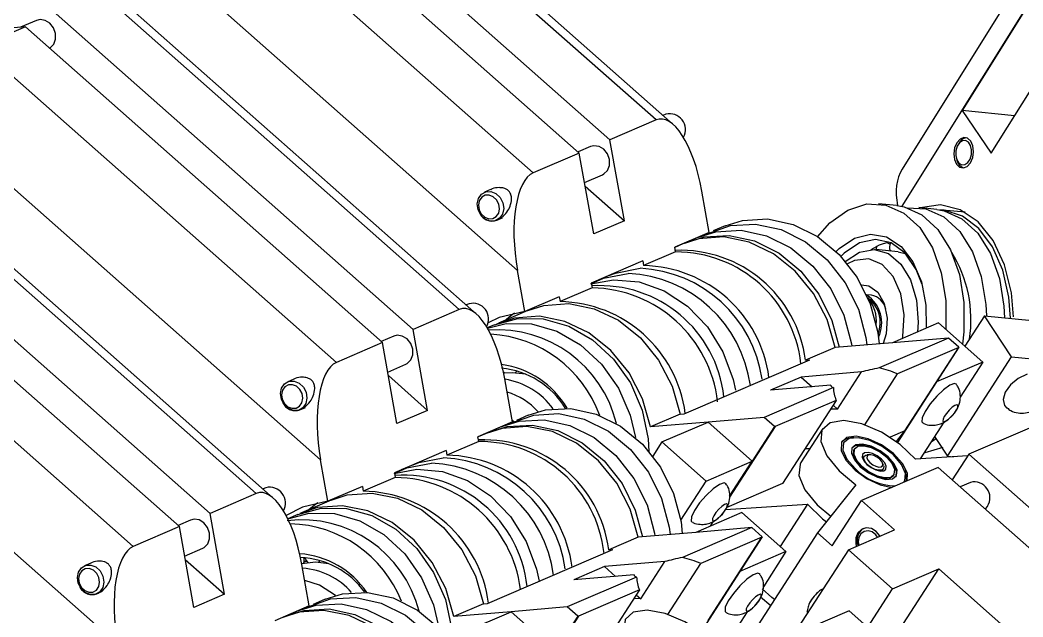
# Paper-space layout 'Sheet2' of a CAD drawing. Header units: inches. Extents: x 0 to 46.6, y 0 to 32.9.
# Drawn here: x 12.49 to 19.65, y 14.35 to 18.62 of the extents above; entities that cross this region are included whole.
import ezdxf

# ---------------------------------------------------------------- set-up
doc = ezdxf.new("R2010")
doc.units = ezdxf.units.IN
doc.header["$MEASUREMENT"] = 0

psp = doc.layouts.new('Sheet2')

# ---------------------------------------------------------------- linework, layer by layer
at = {"color": 7, "linetype": 'Continuous', "lineweight": 25}
for p, q in [((17.0339, 17.9009), (14.4826, 20.1569)), ((17.1564, 17.8688), (14.5226, 20.1979)), ((16.7045, 17.7592), (14.1532, 20.0152)), ((16.485, 17.6647), (13.9337, 19.9208)), ((13.6043, 19.779), (16.1556, 17.523)), ((16.0432, 16.826), (12.8604, 19.6405)), ((15.7508, 16.514), (13.1169, 18.8431)), ((15.6282, 16.5461), (13.0769, 18.8022)), ((15.2988, 16.4044), (12.7475, 18.6604)), ((19.5088, 18.6986), (18.7907, 17.5491)), ((19.6538, 18.6623), (19.2199, 17.9677)), ((19.4279, 17.6643), (20.0326, 18.6322)), ((12.528, 18.566), (12.0246, 18.5237)), ((12.528, 18.566), (12.1986, 18.4243)), ((12.6084, 18.6122), (12.4944, 18.5632)), ((15.0793, 16.3099), (12.528, 18.566)), ((12.1986, 18.4243), (14.7499, 16.1682)), ((14.6375, 15.4712), (11.4547, 18.2857)), ((17.1034, 17.9424), (17.0831, 17.9337)), ((19.2199, 17.9677), (19.4279, 17.6643)), ((19.5947, 17.9312), (19.2199, 17.9677)), ((17.0339, 17.9009), (16.7045, 17.7592)), ((16.5654, 17.7109), (16.4761, 17.6725)), ((16.8075, 17.1807), (16.7045, 17.7592)), ((19.1937, 17.7293), (19.1879, 17.7182)), ((16.485, 17.6647), (16.1556, 17.523)), ((16.5879, 17.0863), (16.485, 17.6647)), ((19.1788, 17.6253), (19.1824, 17.6132)), ((14.177, 15.2316), (11.6257, 17.4876)), ((14.2995, 15.1995), (11.6657, 17.5286)), ((16.5224, 17.4543), (16.6518, 17.51)), ((16.5269, 17.4288), (16.8075, 17.1807)), ((13.8476, 15.0898), (11.2963, 17.3459)), ((15.852, 17.404), (15.8078, 17.385)), ((17.4132, 17.0981), (17.3607, 17.3928)), ((18.7528, 17.2897), (18.6238, 17.3022)), ((19.0387, 17.2618), (18.9097, 17.2744)), ((13.6281, 14.9954), (11.0768, 17.2514)), ((15.8943, 17.184), (15.9358, 17.2019)), ((19.2413, 17.2421), (19.0806, 17.2577)), ((16.8075, 17.1807), (16.5879, 17.0863)), ((17.5267, 17.1455), (17.4415, 17.1088)), ((10.7474, 17.1097), (13.2987, 14.8537)), ((17.4132, 17.0981), (17.1672, 16.9923)), ((17.3379, 17.0642), (17.2527, 17.0276)), ((17.1733, 16.9582), (17.1672, 16.9923)), ((17.225, 17.0157), (17.1675, 16.9909)), ((13.1863, 14.1567), (10.0035, 16.9712)), ((17.1733, 16.9582), (16.9449, 16.8599)), ((18.3785, 16.9503), (18.354, 16.9257)), ((18.7621, 16.9591), (18.6033, 16.9745)), ((18.7621, 16.9591), (18.8139, 16.9479)), ((16.9389, 16.894), (16.57, 16.7353)), ((16.9389, 16.894), (16.9449, 16.8599)), ((16.0957, 16.5312), (16.0432, 16.826)), ((16.7033, 16.7912), (16.6181, 16.7545)), ((16.576, 16.7012), (16.3477, 16.603)), ((16.57, 16.7353), (16.576, 16.7012)), ((16.3416, 16.637), (16.0957, 16.5312)), ((16.3416, 16.637), (16.3477, 16.603)), ((18.5715, 16.648), (18.5369, 16.6513)), ((15.6977, 16.5876), (15.6774, 16.5789)), ((15.6282, 16.5461), (15.2988, 16.4044)), ((16.1183, 16.5395), (15.9075, 16.4488)), ((19.3798, 16.502), (19.2394, 16.2844)), ((19.5732, 16.209), (19.3798, 16.502)), ((19.3798, 16.502), (19.8785, 16.4534)), ((15.8799, 16.4369), (15.8282, 16.4147)), ((19.0516, 16.4504), (18.7223, 16.3087)), ((19.0516, 16.4504), (19.3674, 16.1712)), ((15.1597, 16.3561), (15.0704, 16.3177)), ((15.4018, 15.826), (15.2988, 16.4044)), ((19.1228, 16.3424), (18.6279, 16.1294)), ((19.1228, 16.3424), (18.7223, 16.3087)), ((19.1973, 16.2764), (19.1228, 16.3424)), ((15.0793, 16.3099), (14.7499, 16.1682)), ((15.1822, 15.7315), (15.0793, 16.3099)), ((18.3123, 16.2742), (18.1015, 16.1835)), ((18.7223, 16.3087), (18.3123, 16.2742)), ((19.1954, 16.274), (18.7592, 16.0863)), ((18.8117, 15.6791), (19.1954, 16.274)), ((19.1973, 16.2764), (19.038, 16.0295)), ((19.1954, 16.274), (19.1973, 16.2764)), ((19.1152, 15.499), (19.5732, 16.209)), ((19.5732, 16.209), (20.0718, 16.1604)), ((15.1167, 16.0995), (15.2461, 16.1552)), ((17.2353, 15.8006), (18.1312, 16.186)), ((18.1015, 16.1835), (18.1312, 16.186)), ((19.3674, 16.1712), (19.038, 16.0295)), ((19.3674, 16.1712), (19.2058, 15.9206)), ((14.4463, 16.0492), (14.4021, 16.0302)), ((15.1212, 16.074), (15.4018, 15.826)), ((15.9423, 16.1033), (15.9517, 16.0943)), ((16.0301, 16.0967), (16.0403, 16.1083)), ((18.0705, 16.0639), (17.8509, 15.9694)), ((18.5013, 16.1001), (18.0705, 16.0639)), ((18.0705, 16.0639), (18.149, 15.9945)), ((18.3299, 15.8344), (18.5013, 16.1001)), ((18.5244, 15.7224), (18.7592, 16.0863)), ((16.0075, 15.7433), (15.955, 16.038)), ((18.3002, 15.9885), (17.8053, 15.7755)), ((18.2817, 16.0056), (17.8509, 15.9694)), ((19.038, 16.0295), (18.7585, 15.5961)), ((14.4886, 15.8293), (14.5301, 15.8471)), ((18.3204, 15.8975), (17.8842, 15.7099)), ((18.3204, 15.8975), (17.9367, 15.3027)), ((18.2979, 15.8627), (18.3299, 15.8344)), ((15.4018, 15.826), (15.1822, 15.7315)), ((16.121, 15.7907), (16.0358, 15.754)), ((17.2056, 15.7981), (16.9948, 15.7074)), ((17.2056, 15.7981), (17.2353, 15.8006)), ((17.8053, 15.7755), (17.4048, 15.7419)), ((17.8798, 15.7096), (17.8053, 15.7755)), ((16.0075, 15.7433), (15.7615, 15.6375)), ((15.9322, 15.7094), (15.847, 15.6728)), ((15.9793, 15.7262), (15.9719, 15.728)), ((16.0052, 15.756), (16.0206, 15.7472)), ((17.4048, 15.7419), (16.9948, 15.7074)), ((17.0754, 15.6002), (17.4048, 15.7419)), ((17.7205, 15.4626), (17.4048, 15.7419)), ((17.8842, 15.7099), (17.5583, 15.2047)), ((17.8798, 15.7096), (17.7205, 15.4626)), ((17.8798, 15.7096), (17.8842, 15.7099)), ((18.2246, 15.6954), (18.0681, 15.4529)), ((19.0904, 15.7418), (18.9212, 15.4795)), ((19.8175, 15.7483), (19.2686, 15.5121)), ((15.7676, 15.6034), (15.7615, 15.6375)), ((15.8193, 15.6609), (15.7618, 15.6361)), ((18.4465, 15.631), (18.4294, 15.6299)), ((18.8117, 15.6791), (18.7051, 15.6333)), ((18.7503, 15.6022), (18.8117, 15.6791)), ((19.0336, 15.6226), (18.9979, 15.5984)), ((19.0234, 15.638), (19.1152, 15.499)), ((15.7676, 15.6034), (15.5392, 15.5051)), ((17.0754, 15.6002), (17.0098, 15.4985)), ((17.3912, 15.3209), (17.0754, 15.6002)), ((18.1313, 15.5507), (18.0966, 15.5505)), ((18.4508, 15.5494), (18.4469, 15.5433)), ((15.5332, 15.5392), (15.1643, 15.3805)), ((15.5332, 15.5392), (15.5392, 15.5051)), ((18.5196, 15.497), (18.5139, 15.4881)), ((18.5311, 15.5056), (18.5421, 15.5077)), ((18.5592, 15.5088), (18.5421, 15.5077)), ((19.2617, 15.5015), (18.886, 15.4772)), ((19.1152, 15.499), (19.1585, 15.4948)), ((19.2686, 15.5121), (19.15, 15.3283)), ((19.2686, 15.5121), (22.3838, 12.7573)), ((14.69, 15.1764), (14.6375, 15.4712)), ((15.2976, 15.4364), (15.2124, 15.3998)), ((17.3912, 15.3209), (17.7205, 15.4626)), ((17.5589, 15.2121), (17.7205, 15.4626)), ((19.049, 15.4176), (18.5001, 15.1814)), ((18.6518, 15.3992), (18.6575, 15.4081)), ((18.658, 15.4329), (18.6519, 15.449)), ((19.049, 15.4176), (22.1643, 12.6629)), ((15.1703, 15.3464), (14.942, 15.2482)), ((15.1643, 15.3805), (15.1703, 15.3464)), ((18.7297, 15.3609), (18.7336, 15.367)), ((18.8158, 15.3807), (18.8097, 15.3968)), ((14.2465, 15.2731), (14.2262, 15.2644)), ((14.9359, 15.2823), (14.69, 15.1764)), ((14.9359, 15.2823), (14.942, 15.2482)), ((17.2099, 15.04), (17.3912, 15.3209)), ((17.9367, 15.3027), (17.5388, 15.1315)), ((18.4618, 15.2947), (18.1873, 14.9503)), ((19.279, 15.3113), (19.2051, 15.2796)), ((14.177, 15.2316), (13.8476, 15.0898)), ((14.7126, 15.1847), (14.5019, 15.094)), ((17.5294, 15.1169), (18.1149, 15.1547)), ((18.1149, 15.1547), (17.9203, 14.8531)), ((18.2915, 14.8582), (18.5001, 15.1814)), ((18.7369, 14.972), (18.5001, 15.1814)), ((19.4011, 15.141), (19.3838, 15.1216)), ((13.9506, 14.5114), (13.8476, 15.0898)), ((14.4742, 15.0821), (14.4029, 15.0515)), ((17.646, 15.0956), (17.3166, 14.9539)), ((17.646, 15.0956), (17.9617, 14.8164)), ((13.6281, 14.9954), (13.2987, 14.8537)), ((13.7085, 15.0416), (13.6192, 15.0032)), ((13.731, 14.417), (13.6281, 14.9954)), ((17.7171, 14.9876), (17.2222, 14.7747)), ((17.7171, 14.9876), (17.3166, 14.9539)), ((17.4215, 14.9991), (17.4435, 15.0332)), ((17.7916, 14.9217), (17.7171, 14.9876)), ((16.9066, 14.9195), (16.6958, 14.8288)), ((17.3166, 14.9539), (16.9066, 14.9195)), ((17.7897, 14.9192), (17.3535, 14.7316)), ((17.406, 14.3244), (17.7897, 14.9192)), ((17.7916, 14.9217), (17.6323, 14.6747)), ((18.1873, 14.9503), (17.6607, 14.1341)), ((17.7897, 14.9192), (17.7916, 14.9217)), ((18.1873, 14.9503), (18.2915, 14.8582)), ((18.4075, 14.8303), (18.7369, 14.972)), ((13.6655, 14.785), (13.7949, 14.8407)), ((15.8296, 14.4458), (16.7255, 14.8313)), ((16.6958, 14.8288), (16.7255, 14.8313)), ((18.4075, 14.8303), (18.0158, 14.2231)), ((18.7233, 14.5511), (18.4075, 14.8303)), ((13.67, 14.7595), (13.9506, 14.5114)), ((17.9617, 14.8164), (17.6323, 14.6747)), ((17.9617, 14.8164), (17.8001, 14.5658)), ((12.9951, 14.7347), (12.9509, 14.7157)), ((14.5563, 14.4288), (14.5038, 14.7235)), ((14.5184, 14.7428), (14.5366, 14.7485)), ((14.5346, 14.751), (14.5188, 14.7441)), ((14.6244, 14.7419), (14.6346, 14.7535)), ((16.6648, 14.7091), (16.4452, 14.6146)), ((17.0956, 14.7453), (16.6648, 14.7091)), ((16.6648, 14.7091), (16.7433, 14.6397)), ((16.9242, 14.4797), (17.0956, 14.7453)), ((17.1187, 14.3676), (17.3535, 14.7316)), ((18.7233, 14.5511), (19.0526, 14.6928)), ((18.7536, 14.2292), (19.0526, 14.6928)), ((21.6153, 12.4267), (19.0526, 14.6928)), ((16.8945, 14.6337), (16.3996, 14.4207)), ((16.876, 14.6508), (16.4452, 14.6146)), ((17.6323, 14.6747), (17.3528, 14.2413)), ((18.5454, 14.2754), (18.7233, 14.5511)), ((13.0374, 14.5147), (13.0789, 14.5326)), ((13.9506, 14.5114), (13.731, 14.417)), ((14.6698, 14.4762), (14.5846, 14.4395)), ((16.9147, 14.5428), (16.4785, 14.3551)), ((16.9147, 14.5428), (16.531, 13.9479)), ((16.8922, 14.508), (16.9242, 14.4797)), ((17.7795, 14.4927), (17.8524, 14.4312)), ((14.5563, 14.4288), (14.3103, 14.3229)), ((15.7999, 14.4433), (15.5891, 14.3526)), ((15.7999, 14.4433), (15.8296, 14.4458)), ((16.3996, 14.4207), (15.9991, 14.3871)), ((16.4741, 14.3548), (16.3996, 14.4207)), ((18.1198, 14.4215), (18.1101, 14.3844)), ((14.481, 14.3949), (14.3958, 14.3583)), ((15.9991, 14.3871), (15.5891, 14.3526)), ((15.6697, 14.2454), (15.9991, 14.3871)), ((16.3149, 14.1079), (15.9991, 14.3871)), ((16.4785, 14.3551), (16.1526, 13.8499)), ((16.4741, 14.3548), (16.3149, 14.1079)), ((16.4741, 14.3548), (16.4785, 14.3551)), ((17.6847, 14.387), (17.5155, 14.1247)), ((18.4119, 14.3935), (17.8629, 14.1573)), ((18.6487, 14.1841), (18.4119, 14.3935))]:
    psp.add_line(p, q, dxfattribs=at)
at = {"color": 8, "linetype": 'Continuous', "lineweight": 25}
psp.add_line((19.6484, 18.6607), (18.7885, 17.2844), dxfattribs=at)
at = {"color": 7, "linetype": 'Continuous', "lineweight": 25, "flags": 128}
for points in [[(12.7001, 18.4138), (12.7046, 18.4163), (12.7306, 18.4419), (12.7445, 18.4782), (12.7443, 18.5195), (12.73, 18.5597), (12.7038, 18.5926), (12.6696, 18.6131), (12.6327, 18.6182), (12.6084, 18.6122)], [(19.2822, 17.7492), (19.2594, 17.7704), (19.2323, 17.7759), (19.205, 17.7649), (19.1817, 17.7389), (19.1658, 17.702), (19.1598, 17.6598), (19.1647, 17.6188), (19.1796, 17.585), (19.2024, 17.5638), (19.2295, 17.5583), (19.2568, 17.5693), (19.2802, 17.5953), (19.296, 17.6322), (19.302, 17.6744), (19.2971, 17.7155), (19.2822, 17.7492)], [(16.6518, 17.51), (16.6616, 17.515), (16.6875, 17.5406), (16.7015, 17.5769), (16.7013, 17.6182), (16.687, 17.6584), (16.6607, 17.6913), (16.6266, 17.7118), (16.5897, 17.7169), (16.5654, 17.7109)], [(19.1746, 17.647), (19.1821, 17.616), (19.197, 17.5928), (19.217, 17.581), (19.2392, 17.5822), (19.2601, 17.5964), (19.2766, 17.6213), (19.2861, 17.6532), (19.2872, 17.6873), (19.2797, 17.7182), (19.2648, 17.7414), (19.2448, 17.7533), (19.2226, 17.752), (19.2017, 17.7378), (19.1853, 17.7129), (19.1757, 17.681), (19.1746, 17.647)], [(15.8851, 17.1808), (15.8487, 17.179), (15.8127, 17.1932), (15.7825, 17.2214), (15.7628, 17.2592), (15.7565, 17.3008), (15.7646, 17.34), (15.7858, 17.3707), (15.817, 17.3883), (15.8534, 17.39), (15.8894, 17.3758), (15.9196, 17.3476), (15.9393, 17.3098), (15.9456, 17.2682), (15.9375, 17.2291), (15.9163, 17.1983), (15.8851, 17.1808)], [(15.8673, 17.1968), (15.8923, 17.2109), (15.9093, 17.2354), (15.9157, 17.2667), (15.9107, 17.3), (15.8949, 17.3303), (15.8707, 17.3528), (15.8419, 17.3642), (15.8128, 17.3628), (15.7879, 17.3487), (15.7709, 17.3241), (15.7644, 17.2928), (15.7695, 17.2595), (15.7853, 17.2293), (15.8094, 17.2068), (15.8382, 17.1953), (15.8673, 17.1968)], [(18.1868, 17.067), (18.2753, 17.1665), (18.4036, 17.2576), (18.5397, 17.3008), (18.6758, 17.2933), (18.804, 17.2358), (18.9167, 17.1316), (19.0075, 16.9866), (19.0711, 16.8094), (19.1037, 16.6102), (19.1039, 16.4043)], [(18.7528, 17.2897), (18.8048, 17.2808), (18.933, 17.2233), (19.0457, 17.119), (19.1365, 16.9741), (19.2001, 16.7968), (19.2327, 16.5976), (19.2326, 16.3881), (19.2226, 16.2993)], [(18.8305, 17.2735), (18.9617, 17.2655), (19.0899, 17.208), (19.2026, 17.1037), (19.2934, 16.9588), (19.357, 16.7816), (19.3896, 16.5824), (19.3935, 16.5007)], [(19.587, 16.4947), (19.5724, 16.6655), (19.523, 16.867), (19.4421, 17.0397), (19.3343, 17.1733), (19.2063, 17.2598), (19.0657, 17.2939), (18.9209, 17.2737), (18.92, 17.2734)], [(19.0387, 17.2618), (19.0907, 17.2529), (19.2189, 17.1954), (19.3316, 17.0912), (19.4224, 16.9462), (19.486, 16.769), (19.5186, 16.5698), (19.5225, 16.4881)], [(19.5644, 16.484), (19.553, 16.6356), (19.5099, 16.8273), (19.4373, 16.9937), (19.3394, 17.1254), (19.2218, 17.2147), (19.0913, 17.2565), (19.0596, 17.2592)], [(17.3907, 17.0841), (17.3984, 17.0882), (17.5651, 17.1472), (17.7447, 17.1572), (17.9267, 17.1177), (18.1007, 17.0309), (18.2565, 16.902), (18.385, 16.7383), (18.4787, 16.5495), (18.5323, 16.3465), (18.5392, 16.2933)], [(17.5267, 17.1455), (17.6503, 17.1838), (17.8299, 17.1938), (18.0119, 17.1543), (18.1859, 17.0676), (18.3417, 16.9386), (18.4702, 16.775), (18.5639, 16.5862), (18.6175, 16.3832), (18.6269, 16.3007)], [(18.3123, 16.2742), (18.255, 16.475), (18.1585, 16.6606), (18.0283, 16.8206), (17.8719, 16.9456), (17.6983, 17.0286), (17.5173, 17.0648), (17.3394, 17.0521), (17.225, 17.0157)], [(17.2389, 17.0215), (17.3762, 17.0659), (17.5558, 17.0759), (17.7379, 17.0364), (17.9119, 16.9497), (18.0676, 16.8207), (18.1961, 16.6571), (18.2899, 16.4683), (18.3416, 16.2767)], [(17.3379, 17.0642), (17.4614, 17.1026), (17.641, 17.1126), (17.8231, 17.0731), (17.9971, 16.9863), (18.1528, 16.8574), (18.2813, 16.6938), (18.3751, 16.505), (18.4287, 16.3019), (18.4313, 16.2842)], [(18.3196, 16.9606), (18.3414, 16.9822), (18.4506, 17.0569), (18.5664, 17.0851), (18.6801, 17.0648), (18.7834, 16.9976), (18.8686, 16.8883), (18.9293, 16.7452), (18.961, 16.5788), (18.9629, 16.42)], [(18.9352, 16.7254), (18.8928, 16.8331), (18.8131, 16.9487), (18.7133, 17.0223), (18.6015, 17.0478), (18.4868, 17.0231), (18.3785, 16.9503)], [(18.5703, 16.9754), (18.6303, 17.0091), (18.6965, 17.0295)], [(18.6128, 17.0008), (18.6079, 16.9923), (18.6026, 16.9746)], [(18.7039, 17.0125), (18.6898, 17.0217), (18.6788, 17.0257)], [(18.3855, 16.8897), (18.4857, 16.9559), (18.5916, 16.9754), (18.6938, 16.9464), (18.7833, 16.8716), (18.8521, 16.7576), (18.8941, 16.6145), (18.9055, 16.455), (18.9007, 16.3855)], [(18.7942, 16.3396), (18.7965, 16.3526), (18.8064, 16.5091), (18.7827, 16.6577), (18.7281, 16.7821), (18.6485, 16.8691), (18.5524, 16.909), (18.4504, 16.8976), (18.4003, 16.8726)], [(18.8013, 16.9606), (18.8019, 16.959), (18.8057, 16.9505)], [(16.7033, 16.7912), (16.7445, 16.8072), (16.9192, 16.841)], [(16.5673, 16.7299), (16.6593, 16.7705), (16.834, 16.8043)], [(16.5673, 16.7299), (16.7303, 16.7597), (16.9125, 16.7439), (17.0917, 16.6794), (17.2574, 16.5699), (17.4001, 16.4219), (17.5113, 16.2439), (17.5848, 16.0463), (17.6013, 15.9708)], [(18.501, 16.7228), (18.5532, 16.7167), (18.6175, 16.6716), (18.6634, 16.5906), (18.6841, 16.4859), (18.6763, 16.3736), (18.6557, 16.3031)], [(16.1183, 16.5395), (16.2327, 16.576), (16.4106, 16.5887), (16.5916, 16.5525), (16.7652, 16.4695), (16.9216, 16.3444), (17.0518, 16.1845), (17.1483, 15.9988), (17.2056, 15.7981)], [(16.0957, 16.5312), (15.913, 16.4889), (15.8333, 16.4511)], [(15.8799, 16.4369), (16.0471, 16.4824), (16.2283, 16.4801), (16.4094, 16.4285), (16.5797, 16.3307), (16.7295, 16.1924), (16.85, 16.0216), (16.9342, 15.8282), (16.9773, 15.6235), (16.9825, 15.5325)], [(16.9948, 15.7074), (16.9375, 15.9081), (16.841, 16.0938), (16.7108, 16.2537), (16.5544, 16.3788), (16.3808, 16.4618), (16.1998, 16.498), (16.0219, 16.4853), (15.8938, 16.4427)], [(16.0223, 16.5209), (15.9967, 16.5018), (15.9509, 16.4624)], [(15.8287, 16.4137), (15.9619, 16.4457), (16.1431, 16.4434), (16.3242, 16.3919), (16.4945, 16.2941), (16.6443, 16.1558), (16.7648, 15.9849), (16.8491, 15.7915), (16.8865, 15.6313)], [(15.2461, 16.1552), (15.2559, 16.1602), (15.2819, 16.1859), (15.2958, 16.2221), (15.2956, 16.2634), (15.2813, 16.3036), (15.2551, 16.3365), (15.2209, 16.357), (15.184, 16.3622), (15.1597, 16.3561)], [(15.9517, 16.0943), (16.0059, 16.0975), (16.1022, 16.0859)], [(16.0705, 16.0984), (16.0706, 16.0982), (16.0765, 16.0911)], [(19.684, 16.0843), (19.6205, 16.0535), (19.5656, 16.0085), (19.5277, 15.956), (19.5126, 15.9041), (19.5226, 15.8606), (19.5395, 15.8419)], [(14.4794, 15.826), (14.443, 15.8242), (14.407, 15.8385), (14.3768, 15.8666), (14.3571, 15.9044), (14.3508, 15.946), (14.3589, 15.9852), (14.3801, 16.0159), (14.4113, 16.0335), (14.4477, 16.0353), (14.4837, 16.021), (14.5139, 15.9928), (14.5336, 15.9551), (14.5399, 15.9134), (14.5318, 15.8743), (14.5106, 15.8436), (14.4794, 15.826)], [(14.4616, 15.842), (14.4866, 15.8561), (14.5036, 15.8806), (14.51, 15.912), (14.505, 15.9453), (14.4892, 15.9755), (14.465, 15.998), (14.4362, 16.0094), (14.4071, 16.008), (14.3822, 15.9939), (14.3652, 15.9694), (14.3587, 15.938), (14.3638, 15.9047), (14.3796, 15.8745), (14.4037, 15.852), (14.4325, 15.8406), (14.4616, 15.842)], [(19.1818, 16.01), (19.1663, 16.0167), (19.1328, 16.005), (19.0878, 15.9735)], [(19.0878, 15.9735), (19.0382, 15.927), (18.9916, 15.8727), (18.955, 15.8188), (18.934, 15.7734), (18.9318, 15.7436), (18.939, 15.7356)], [(16.121, 15.7907), (16.2446, 15.8291), (16.4242, 15.8391), (16.6063, 15.7995), (16.7802, 15.7128), (16.936, 15.5838), (17.0645, 15.4202), (17.1582, 15.2314), (17.2118, 15.0284), (17.2212, 14.9459)], [(18.3299, 15.8344), (18.2895, 15.8354), (18.2801, 15.835)], [(19.1494, 15.8475), (19.1282, 15.8276), (19.1082, 15.8044), (19.0925, 15.7812), (19.0835, 15.7618), (19.0826, 15.749), (19.0899, 15.7449), (19.1042, 15.7499), (19.1235, 15.7634), (19.1448, 15.7833), (19.1648, 15.8066), (19.1804, 15.8297), (19.1894, 15.8491), (19.1904, 15.8619), (19.1831, 15.8661), (19.1687, 15.8611), (19.1494, 15.8475)], [(15.9851, 15.7294), (15.9927, 15.7335), (16.1594, 15.7924), (16.339, 15.8024), (16.5211, 15.7629), (16.695, 15.6761), (16.8508, 15.5472), (16.9793, 15.3836), (17.073, 15.1948), (17.1266, 14.9917), (17.1335, 14.9385)], [(16.9066, 14.9195), (16.8493, 15.1202), (16.7528, 15.3059), (16.6226, 15.4658), (16.4662, 15.5909), (16.2926, 15.6739), (16.1116, 15.71), (15.9337, 15.6974), (15.8193, 15.6609)], [(15.8332, 15.6667), (15.9706, 15.7112), (16.1501, 15.7212), (16.3322, 15.6816), (16.5062, 15.5949), (16.6619, 15.4659), (16.7904, 15.3023), (16.8842, 15.1135), (16.9359, 14.9219)], [(15.9322, 15.7094), (16.0558, 15.7478), (16.2353, 15.7578), (16.4174, 15.7183), (16.5914, 15.6315), (16.7471, 15.5026), (16.8756, 15.339), (16.9694, 15.1502), (17.023, 14.9472), (17.0256, 14.9295)], [(18.886, 15.4772), (18.7776, 15.5813), (18.6445, 15.6691), (18.5045, 15.7289), (18.3761, 15.7527), (18.2764, 15.7374), (18.2187, 15.685), (18.2106, 15.6025), (18.2532, 15.5008), (18.3408, 15.3934), (18.4618, 15.2947)], [(18.8283, 15.3227), (18.8288, 15.3766), (18.7945, 15.446), (18.7294, 15.5172), (18.6435, 15.5795), (18.5497, 15.6234), (18.4624, 15.642), (18.3949, 15.6327), (18.3574, 15.5968), (18.3556, 15.5398), (18.3899, 15.4704), (18.455, 15.3992), (18.5409, 15.3369), (18.6347, 15.2931), (18.7169, 15.2747)], [(18.4294, 15.6299), (18.3928, 15.6229), (18.3589, 15.6001)], [(18.8027, 15.3117), (18.8108, 15.3233), (18.816, 15.3752), (18.7872, 15.4396), (18.7287, 15.5069), (18.6494, 15.5668), (18.5614, 15.6102), (18.4781, 15.6304), (18.4121, 15.6244), (18.3736, 15.5931), (18.3684, 15.5412), (18.3972, 15.4768), (18.4557, 15.4095), (18.4557, 15.4095)], [(18.4926, 15.4227), (18.5505, 15.379), (18.6147, 15.3474), (18.6754, 15.3326), (18.7235, 15.337), (18.7516, 15.3598), (18.7555, 15.3976), (18.7344, 15.4447), (18.6918, 15.4937), (18.6339, 15.5374), (18.5697, 15.569), (18.509, 15.5838), (18.4609, 15.5794), (18.4328, 15.5566), (18.4289, 15.5188), (18.45, 15.4717), (18.4926, 15.4227)], [(18.7476, 15.3536), (18.7477, 15.3538), (18.7515, 15.3916), (18.7305, 15.4386), (18.6878, 15.4877), (18.63, 15.5314), (18.5658, 15.563), (18.5051, 15.5777), (18.457, 15.5733), (18.4328, 15.5567)], [(18.5029, 15.4263), (18.5548, 15.3871), (18.6124, 15.3587), (18.6669, 15.3455), (18.7101, 15.3494), (18.7353, 15.3699), (18.7387, 15.4038), (18.7198, 15.446), (18.6815, 15.4901), (18.6296, 15.5293), (18.572, 15.5577), (18.5175, 15.5709), (18.4743, 15.567), (18.4491, 15.5465), (18.4457, 15.5126), (18.4646, 15.4704), (18.5029, 15.4263)], [(19.0822, 15.5611), (18.9532, 15.5215), (18.9479, 15.5209)], [(15.2976, 15.4364), (15.3388, 15.4524), (15.5135, 15.4862)], [(18.4469, 15.5433), (18.4452, 15.5404), (18.4418, 15.5065), (18.4607, 15.4643), (18.499, 15.4202)], [(18.5398, 15.4395), (18.5702, 15.4165), (18.604, 15.3999), (18.636, 15.3921), (18.6613, 15.3944), (18.6761, 15.4064), (18.6781, 15.4263), (18.6671, 15.4511), (18.6446, 15.4769), (18.6142, 15.4999), (18.5804, 15.5165), (18.5484, 15.5243), (18.5231, 15.522), (18.5083, 15.51), (18.5063, 15.4901), (18.5173, 15.4653), (18.5398, 15.4395)], [(18.517, 15.4929), (18.5144, 15.4892), (18.5126, 15.4732)], [(18.658, 15.4329), (18.66, 15.426), (18.6583, 15.4095), (18.646, 15.3995), (18.625, 15.3976), (18.5984, 15.404), (18.5703, 15.4179), (18.545, 15.437), (18.5263, 15.4585), (18.5171, 15.479), (18.5188, 15.4956), (18.5311, 15.5056)], [(18.5504, 15.5071), (18.5406, 15.4991), (18.5392, 15.4859), (18.5466, 15.4694), (18.5615, 15.4522), (18.5818, 15.4369), (18.6042, 15.4259), (18.6255, 15.4207), (18.6423, 15.4222), (18.6522, 15.4302), (18.6535, 15.4435), (18.6462, 15.4599), (18.6312, 15.4771), (18.611, 15.4924), (18.5885, 15.5035), (18.5672, 15.5086), (18.5504, 15.5071)], [(15.1616, 15.3751), (15.2536, 15.4158), (15.4283, 15.4495)], [(15.1616, 15.3751), (15.3247, 15.4049), (15.5069, 15.3891), (15.686, 15.3246), (15.8517, 15.2151), (15.9944, 15.0671), (16.1056, 14.8891), (16.1791, 14.6915), (16.1977, 14.6042)], [(18.0681, 15.4529), (18.0623, 15.4425), (18.0542, 15.36), (18.0968, 15.2583), (18.1844, 15.151), (18.2817, 15.0688)], [(18.499, 15.4202), (18.5509, 15.381), (18.6085, 15.3527), (18.663, 15.3394), (18.7061, 15.3434), (18.7297, 15.3609)], [(18.6386, 15.3919), (18.642, 15.3929), (18.6543, 15.4029), (18.6549, 15.404)], [(18.8232, 15.3205), (18.8225, 15.3577), (18.8158, 15.3807)], [(17.4409, 15.2649), (17.3914, 15.2185), (17.3447, 15.1641), (17.3081, 15.1102), (17.2871, 15.0649), (17.285, 15.0351), (17.2921, 15.027)], [(17.5349, 15.3014), (17.5194, 15.3082), (17.4859, 15.2964), (17.4409, 15.2649)], [(14.7126, 15.1847), (14.827, 15.2212), (15.0049, 15.2339), (15.1859, 15.1977), (15.3595, 15.1147), (15.516, 14.9897), (15.6461, 14.8297), (15.7426, 14.6441), (15.7999, 14.4433)], [(14.69, 15.1764), (14.5073, 15.1341), (14.3913, 15.0743)], [(14.4742, 15.0821), (14.6414, 15.1276), (14.8226, 15.1253), (15.0037, 15.0737), (15.174, 14.976), (15.3238, 14.8376), (15.4443, 14.6668), (15.5286, 14.4734), (15.5716, 14.2687), (15.5768, 14.1597)], [(15.5891, 14.3526), (15.5318, 14.5534), (15.4353, 14.739), (15.3052, 14.899), (15.1487, 15.024), (14.9751, 15.107), (14.7941, 15.1432), (14.6162, 15.1305), (14.4881, 15.0879)], [(14.6166, 15.1661), (14.591, 15.1471), (14.5555, 15.1171)], [(17.5026, 15.139), (17.4813, 15.1191), (17.4614, 15.0958), (17.4457, 15.0727), (17.4367, 15.0533), (17.4357, 15.0405), (17.443, 15.0363), (17.4574, 15.0413), (17.4767, 15.0548), (17.4979, 15.0748), (17.5179, 15.098), (17.5336, 15.1211), (17.5426, 15.1406), (17.5435, 15.1534), (17.5362, 15.1575), (17.5219, 15.1525), (17.5026, 15.139)], [(18.1149, 15.1547), (18.2233, 15.0506), (18.2506, 15.0297)], [(13.7949, 14.8407), (13.8047, 14.8457), (13.8306, 14.8713), (13.8446, 14.9076), (13.8444, 14.9489), (13.8301, 14.9891), (13.8038, 15.022), (13.7697, 15.0425), (13.7328, 15.0476), (13.7085, 15.0416)], [(14.4029, 15.0513), (14.5562, 15.091), (14.7374, 15.0886), (14.9185, 15.0371), (15.0888, 14.9393), (15.2386, 14.801), (15.3591, 14.6302), (15.4434, 14.4368), (15.4813, 14.2728)], [(18.6326, 14.9272), (18.632, 14.9282), (18.6058, 14.961), (18.5716, 14.9816), (18.5347, 14.9867), (18.5007, 14.9756), (18.4747, 14.95), (18.4608, 14.9138), (18.461, 14.8724), (18.4653, 14.8552)], [(18.6156, 14.9199), (18.6039, 14.9363), (18.5784, 14.9567), (18.5492, 14.9654), (18.5206, 14.9612), (18.4971, 14.9446), (18.4821, 14.9183), (18.4781, 14.8861), (18.4823, 14.8625)], [(14.524, 14.7732), (14.5334, 14.7526), (14.546, 14.7395)], [(13.0282, 14.5114), (12.9918, 14.5097), (12.9558, 14.5239), (12.9256, 14.5521), (12.9059, 14.5899), (12.8996, 14.6315), (12.9077, 14.6706), (12.9289, 14.7014), (12.9601, 14.7189), (12.9965, 14.7207), (13.0325, 14.7065), (13.0627, 14.6783), (13.0824, 14.6405), (13.0887, 14.5989), (13.0806, 14.5597), (13.0594, 14.529), (13.0282, 14.5114)], [(13.0104, 14.5275), (13.0354, 14.5415), (13.0524, 14.5661), (13.0588, 14.5974), (13.0538, 14.6307), (13.038, 14.661), (13.0138, 14.6835), (12.985, 14.6949), (12.9559, 14.6935), (12.931, 14.6794), (12.914, 14.6548), (12.9075, 14.6235), (12.9126, 14.5902), (12.9284, 14.56), (12.9525, 14.5375), (12.9813, 14.526), (13.0104, 14.5275)], [(14.5024, 14.7314), (14.6002, 14.7428), (14.6965, 14.7311)], [(14.6648, 14.7436), (14.6649, 14.7434), (14.6708, 14.7364)], [(17.6821, 14.6187), (17.6325, 14.5722), (17.5859, 14.5179), (17.5493, 14.464), (17.5283, 14.4187), (17.5261, 14.3888), (17.5333, 14.3808)], [(17.7761, 14.6552), (17.7606, 14.6619), (17.7271, 14.6502), (17.6821, 14.6187)], [(14.7438, 14.5025), (14.6285, 14.5776), (14.5241, 14.6095)], [(17.8795, 14.4733), (17.8605, 14.488), (17.7913, 14.5496)], [(14.5338, 14.4148), (14.5415, 14.4189), (14.7082, 14.4779), (14.8878, 14.4879), (15.0698, 14.4483), (15.2438, 14.3616), (15.3996, 14.2327), (15.5281, 14.069), (15.6218, 13.8802), (15.6754, 13.6772), (15.6823, 13.624)], [(14.6698, 14.4762), (14.7934, 14.5145), (14.973, 14.5245), (15.155, 14.485), (15.329, 14.3983), (15.4848, 14.2693), (15.6133, 14.1057), (15.707, 13.9169), (15.7606, 13.7139), (15.77, 13.6314)], [(16.9242, 14.4797), (16.8838, 14.4806), (16.8744, 14.4803)], [(17.7438, 14.4928), (17.7225, 14.4729), (17.7025, 14.4496), (17.6868, 14.4265), (17.6778, 14.407), (17.6769, 14.3943), (17.6842, 14.3901), (17.6985, 14.3951), (17.7178, 14.4086), (17.7391, 14.4285), (17.7591, 14.4518), (17.7747, 14.4749), (17.7837, 14.4943), (17.7847, 14.5071), (17.7774, 14.5113), (17.763, 14.5063), (17.7438, 14.4928)], [(14.382, 14.3521), (14.5193, 14.3966), (14.6989, 14.4066), (14.881, 14.3671), (15.055, 14.2803), (15.2107, 14.1514), (15.3392, 13.9878), (15.433, 13.799), (15.4847, 13.6074)], [(14.481, 14.3949), (14.6045, 14.4333), (14.7841, 14.4433), (14.9662, 14.4038), (15.1402, 14.317), (15.2959, 14.1881), (15.4244, 14.0244), (15.5182, 13.8356), (15.5718, 13.6326), (15.5744, 13.6149)], [(15.4554, 13.6049), (15.3981, 13.8057), (15.3016, 13.9913), (15.1714, 14.1513), (15.015, 14.2763), (14.8414, 14.3593), (14.6604, 14.3955), (14.4825, 14.3828), (14.3681, 14.3464)], [(17.4803, 14.1224), (17.3719, 14.2266), (17.2388, 14.3144), (17.0988, 14.3741), (16.9704, 14.3979), (16.8708, 14.3826), (16.813, 14.3302), (16.8049, 14.2477), (16.8475, 14.146), (16.9351, 14.0387), (17.0561, 13.9399)]]:
    psp.add_lwpolyline(points, dxfattribs=at)
at = {"color": 7, "linetype": 'Continuous', "lineweight": 25}
for centre, radius, start, end in [((17.1308, 17.8331), 0.1126, 330.58328, 104.10986), ((19.2622, 17.7016), 0.0739, 99.67261, 157.92962), ((19.2599, 17.6314), 0.0796, 193.23312, 246.91271), ((18.7622, 16.9927), 0.0615, 149.32632, 207.43136), ((17.2076, 16.0686), 0.9012, 7.32838, 92.30846), ((17.176, 16.0608), 0.8974, 6.27693, 90.17227), ((16.876, 15.9179), 0.9241, 8.08626, 87.32081), ((16.9294, 15.9421), 0.918, 7.41857, 89.03062), ((16.7906, 15.8806), 0.9247, 7.63845, 87.30802), ((16.6322, 15.8261), 0.8912, 6.19427, 93.77658), ((16.5601, 15.7823), 0.9191, 6.53439, 89.00477), ((18.4105, 16.4513), 0.2353, 334.19189, 57.19694), ((18.4161, 16.4541), 0.2196, 337.78344, 53.78659), ((18.359, 16.4639), 0.2491, 354.48369, 40.69988), ((18.5496, 16.5209), 0.129, 14.09633, 80.19305), ((15.7251, 16.4784), 0.1126, 330.5832, 104.10994), ((16.3321, 15.6851), 0.918, 7.41854, 89.03065), ((15.9019, 15.5281), 0.8724, 13.48273, 94.22921), ((15.8036, 15.4912), 0.8798, 19.87575, 86.82643), ((15.8679, 15.523), 0.6081, 31.34764, 84.16861), ((15.8441, 15.5155), 0.6432, 30.36978, 82.31885), ((18.4228, 15.2829), 0.871, 67.27702, 76.37974), ((15.8659, 15.5174), 0.5386, 36.46157, 80.68658), ((18.5677, 16.0003), 0.2678, 182.52811, 202.55596), ((15.84, 15.5035), 0.4704, 41.63697, 73.99584), ((15.802, 14.7138), 0.9012, 7.32843, 92.30846), ((15.7703, 14.706), 0.8974, 6.27686, 90.17233), ((15.4703, 14.5631), 0.9241, 8.08651, 87.32055), ((15.5237, 14.5873), 0.918, 7.41857, 89.03062), ((15.3849, 14.5259), 0.9247, 7.63826, 87.30821), ((18.7498, 15.6969), 0.4113, 224.34563, 268.97198), ((15.2265, 14.4714), 0.8912, 6.19427, 93.77657), ((15.1548, 14.4286), 0.918, 7.41839, 89.03076), ((14.2739, 15.1638), 0.1126, 330.58341, 104.11004), ((19.3057, 15.2015), 0.113, 327.65986, 103.65594), ((14.9264, 14.3303), 0.918, 7.41857, 89.03062), ((14.5022, 14.179), 0.8643, 14.18878, 96.91728), ((14.4031, 14.1429), 0.8714, 21.42253, 88.89375), ((18.5698, 14.8975), 0.1008, 122.25417, 201.90373), ((14.4454, 14.1725), 0.6295, 34.0583, 86.10901), ((14.4686, 14.1795), 0.5951, 35.59205, 87.55978), ((14.4589, 14.7585), 0.0615, 336.88638, 14.09421), ((17.0171, 13.9282), 0.871, 67.27689, 76.37981), ((14.4741, 14.1875), 0.5111, 41.18739, 86.14089), ((17.162, 14.6455), 0.2678, 182.52642, 202.5567), ((18.3381, 14.3471), 0.2317, 129.86082, 154.3934)]:
    psp.add_arc(centre, radius, start, end, dxfattribs=at)
at = {"color": 8, "linetype": 'Continuous', "lineweight": 25}
psp.add_arc((18.3762, 16.4746), 0.9068, 351.16879, 31.96991, dxfattribs=at)
at = {"color": 7, "linetype": 'Continuous', "lineweight": 25}
for centre, major_axis, ratio, start_param, end_param in [((17.1411, 17.2984), (-0.0839, 0.6091), 0.37681, 4.81605, 6.386846), ((16.2628, 16.9205), (-0.0839, 0.6091), 0.37681, 0.103661, 1.674457), ((19.0997, 17.218), (-0.246, 0.3949), 0.633334, 0.300696, 1.026891), ((15.7354, 15.9436), (-0.0839, 0.6091), 0.37681, 4.81605, 6.386846), ((14.8571, 15.5657), (-0.0839, 0.6091), 0.37681, 0.103661, 1.674457), ((19.0093, 16.1048), (0.7275, 0.1002), 0.121083, 2.105924, 2.326982), ((19.0093, 16.1048), (0.7275, 0.1002), 0.121083, 3.129603, 3.350661), ((14.2842, 14.629), (-0.0839, 0.6091), 0.37681, 4.81605, 6.386846), ((13.4059, 14.2511), (-0.0839, 0.6091), 0.37681, 0.103661, 1.674457), ((17.6036, 14.75), (0.7275, 0.1002), 0.121083, 2.105924, 2.326982), ((17.6036, 14.75), (0.7275, 0.1002), 0.121083, 3.129603, 3.350661)]:
    psp.add_ellipse(centre, major_axis=major_axis, ratio=ratio, start_param=start_param, end_param=end_param, dxfattribs=at)
for points, knots in [([(15.9298, 17.2032), (15.9437, 17.2159), (15.9695, 17.2395), (15.9934, 17.2868), (16.0032, 17.329), (15.9992, 17.3643), (15.9875, 17.3882), (15.9693, 17.4048), (15.9433, 17.4158), (15.9069, 17.419), (15.8737, 17.4149), (15.8558, 17.4046), (15.8527, 17.4028)], [0, 0, 0, 0, 0.153061, 0.28373, 0.438901, 0.529657, 0.60079, 0.672397, 0.734924, 0.830151, 0.970649, 1, 1, 1, 1]), ([(15.7712, 17.2434), (15.773, 17.2379), (15.7784, 17.2212), (15.7988, 17.1997), (15.828, 17.1824), (15.8616, 17.177), (15.8972, 17.1829), (15.9185, 17.1962), (15.9298, 17.2032)], [0, 0, 0, 0, 0.08798, 0.266708, 0.443964, 0.621269, 0.800207, 1, 1, 1, 1]), ([(14.5241, 15.8484), (14.538, 15.8611), (14.5638, 15.8847), (14.5877, 15.932), (14.5975, 15.9742), (14.5935, 16.0095), (14.5819, 16.0335), (14.5636, 16.05), (14.5377, 16.061), (14.5012, 16.0642), (14.468, 16.0601), (14.4501, 16.0498), (14.447, 16.0481)], [0, 0, 0, 0, 0.153061, 0.28373, 0.438902, 0.529658, 0.600792, 0.672398, 0.734925, 0.830153, 0.970651, 1, 1, 1, 1]), ([(19.127, 15.7678), (19.1321, 15.7719), (19.1549, 15.7902), (19.1833, 15.8298), (19.2056, 15.8827), (19.2093, 15.9357), (19.2007, 15.9802), (19.185, 16.0014), (19.1798, 16.0083)], [0, 0, 0, 0, 0.072032, 0.325869, 0.519884, 0.711983, 0.905324, 1, 1, 1, 1]), ([(19.5417, 15.8434), (19.5503, 15.8364), (19.5728, 15.818), (19.6189, 15.8059), (19.6731, 15.8051), (19.7302, 15.8217), (19.7846, 15.8571), (19.8263, 15.9094), (19.8453, 15.9695), (19.8487, 16.0152), (19.8397, 16.0366), (19.8385, 16.0394)], [0, 0, 0, 0, 0.071816, 0.187916, 0.301658, 0.424134, 0.569072, 0.716715, 0.848829, 0.980143, 1, 1, 1, 1]), ([(14.3655, 15.8887), (14.3673, 15.8831), (14.3727, 15.8664), (14.3931, 15.8449), (14.4223, 15.8277), (14.4559, 15.8222), (14.4915, 15.8282), (14.5128, 15.8414), (14.5241, 15.8484)], [0, 0, 0, 0, 0.087979, 0.266707, 0.443966, 0.621269, 0.800207, 1, 1, 1, 1]), ([(18.9401, 15.7366), (18.9425, 15.7349), (18.9584, 15.7237), (18.9933, 15.7189), (19.0363, 15.7199), (19.0741, 15.7316), (19.1043, 15.7474), (19.1203, 15.7618), (19.127, 15.7678)], [0, 0, 0, 0, 0.043137, 0.285349, 0.492293, 0.680159, 0.865622, 1, 1, 1, 1]), ([(17.4802, 15.0593), (17.4852, 15.0633), (17.508, 15.0817), (17.5365, 15.1213), (17.5587, 15.1741), (17.5624, 15.2272), (17.5538, 15.2716), (17.5381, 15.2928), (17.5329, 15.2998)], [0, 0, 0, 0, 0.072032, 0.325869, 0.519884, 0.711983, 0.905324, 1, 1, 1, 1]), ([(17.2933, 15.0281), (17.2957, 15.0264), (17.3116, 15.0152), (17.3464, 15.0104), (17.3894, 15.0113), (17.4273, 15.0231), (17.4575, 15.0388), (17.4735, 15.0532), (17.4802, 15.0593)], [0, 0, 0, 0, 0.0431331, 0.2853491, 0.4922925, 0.6801592, 0.8656221, 1, 1, 1, 1]), ([(13.0729, 14.5339), (13.0868, 14.5466), (13.1126, 14.5702), (13.1365, 14.6175), (13.1463, 14.6597), (13.1423, 14.695), (13.1306, 14.7189), (13.1124, 14.7355), (13.0864, 14.7465), (13.05, 14.7497), (13.0168, 14.7456), (12.9989, 14.7353), (12.9958, 14.7335)], [0, 0, 0, 0, 0.15306, 0.28373, 0.438902, 0.529658, 0.600791, 0.672397, 0.734925, 0.830155, 0.970649, 1, 1, 1, 1]), ([(17.7214, 14.413), (17.7264, 14.4171), (17.7492, 14.4354), (17.7777, 14.475), (17.7999, 14.5279), (17.8036, 14.5809), (17.795, 14.6254), (17.7793, 14.6466), (17.7741, 14.6536)], [0, 0, 0, 0, 0.072032, 0.32587, 0.519885, 0.711983, 0.905324, 1, 1, 1, 1]), ([(12.9143, 14.5741), (12.9161, 14.5686), (12.9215, 14.5519), (12.9419, 14.5304), (12.9711, 14.5131), (13.0047, 14.5077), (13.0403, 14.5136), (13.0616, 14.5269), (13.0729, 14.5339)], [0, 0, 0, 0, 0.087977, 0.266707, 0.443966, 0.621269, 0.800204, 1, 1, 1, 1]), ([(18.2275, 14.5512), (18.2272, 14.5511), (18.2146, 14.5459), (18.2017, 14.5369), (18.1911, 14.5257), (18.1897, 14.5242)], [0, 0, 0, 0, 0.019761, 0.871506, 1, 1, 1, 1]), ([(18.1897, 14.5242), (18.1769, 14.5116), (18.1506, 14.486), (18.1266, 14.4507), (18.1211, 14.4271), (18.1198, 14.4215)], [0, 0, 0, 0, 0.423646, 0.864158, 1, 1, 1, 1]), ([(17.5345, 14.3818), (17.5369, 14.3801), (17.5527, 14.3689), (17.5876, 14.3641), (17.6306, 14.3651), (17.6685, 14.3768), (17.6986, 14.3926), (17.7146, 14.407), (17.7214, 14.413)], [0, 0, 0, 0, 0.043137, 0.285349, 0.492292, 0.680163, 0.865622, 1, 1, 1, 1])]:
    psp.add_open_spline(points, degree=3, knots=knots, dxfattribs=at)

doc.saveas('drawing.dxf')
